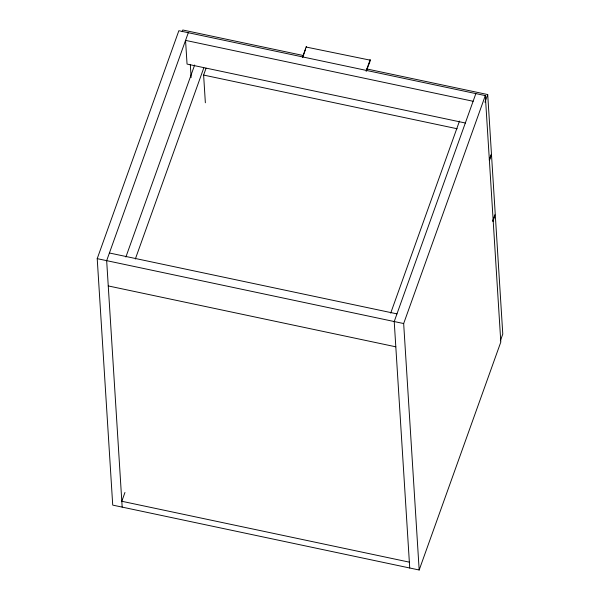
<?xml version="1.0" encoding="UTF-8"?>
<svg xmlns="http://www.w3.org/2000/svg" width="600" height="600" viewBox="0 0 600 600"><rect width="100%" height="100%" fill="white"/><g stroke="black" fill="none" stroke-linecap="round" stroke-linejoin="round"><path stroke-width="0.9" d="M302.46 57.472L306.315 46.598L306.442 47.047M302.647 57.51L305.58 49.08M366.27 70.53L370.185 59.662L369.983 61.515L366.173 71.415M97.215 258.653L178.852 30.713L485.31 95.602L500.812 342.06L419.175 570L112.725 505.11L97.215 258.653L403.665 323.543L419.175 570M182.183 31.703L182.797 30L303.668 55.59M188.303 32.715L106.665 260.655L122.175 507.112M125.88 257.032L194.663 64.995M135.33 259.035L203.798 67.883M205.358 102.78L203.618 75.067L206.055 68.25M124.958 492.465L121.808 501.27L409.357 562.155M390.705 313.11L459.487 121.073M475.86 93.6L394.222 321.54L409.725 567.998M403.665 323.543L485.31 95.602M484.965 102.233L487.717 94.56L366.847 68.97M489.3 159.69L491.438 153.727L487.717 94.56M489.36 160.642L491.498 154.68L495.217 213.84L492.78 220.657M492.84 221.603L495.278 214.792L502.785 334.072L500.34 340.882M306.082 47.032L369.892 60.097M473.115 101.265L185.558 40.38L187.05 64.08L465.442 123.023M203.618 75.067L457.162 128.752M109.41 252.99L396.967 313.875M108.255 285.93L395.812 346.815M190.305 64.455L191.123 77.52"/></g></svg>
